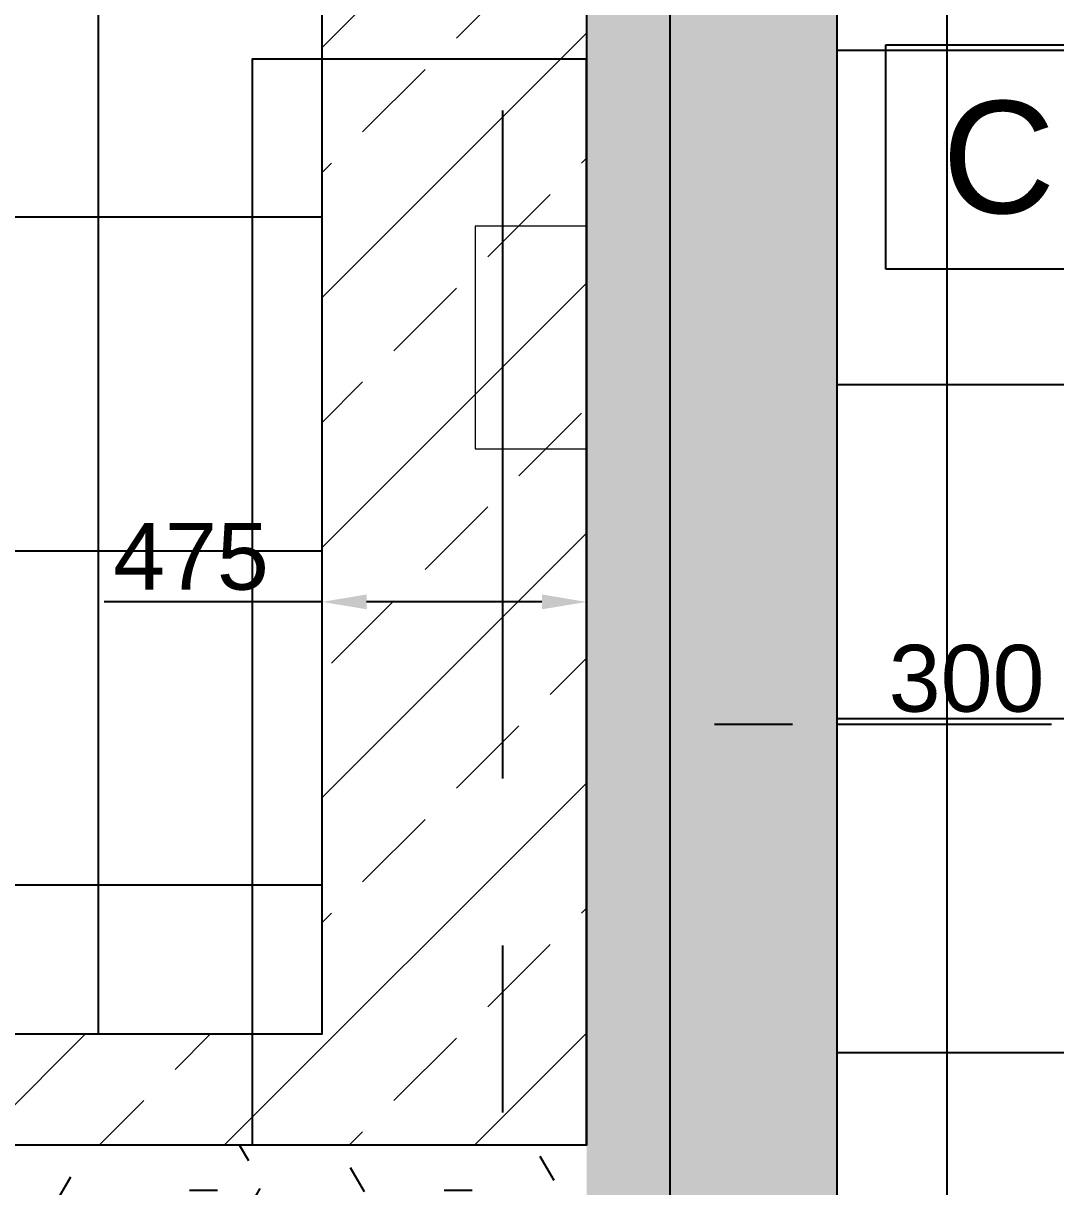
# Model space of a CAD drawing. Header units: millimetres. Extents: x -92759 to 184353, y -15225 to 86714.
# Drawn here: x -61394 to -59541, y 64167 to 66256 of the extents above; entities that cross this region are included whole.
import ezdxf

# ---------------------------------------------------------------- set-up
doc = ezdxf.new("R2010")
doc.units = ezdxf.units.MM
doc.linetypes.add('IDA - Grid Line', pattern=[2100, 1200, -300, 300, -300])
doc.layers.get('Defpoints').update_dxf_attribs({"color": 8})
for name, color, linetype in [('0-1', 9, 'Continuous'), ('A-_WALL----_H-1', 9, 'Continuous'), ('A-_WALLPRTN_E', 8, 'Continuous'), ('A-PATT-CONC', 8, 'Continuous'), ('AAG_Dimension', 7, 'Continuous'), ('HF', 7, 'Continuous'), ('HF Text', 7, 'Continuous'), ('HFI 02', 7, 'Continuous'), ('M-ACMV_FCU', 5, 'Continuous')]:
    doc.layers.add(name, color=color, linetype=linetype)
for name, color, linetype, true_color in [('1599_FURN_RHH_BLK8 _NEW__1ST STY_dwg _2_-1', 7, 'Continuous', 0xaaaaaa), ('A-_FURN--4', 7, 'Continuous', 0xaaaaaa), ('S-_ANOTGRID_E-1', 9, 'IDA - Grid Line', 0x808080)]:
    doc.layers.add(name, color=color, linetype=linetype, true_color=true_color)
for name, color, linetype, lineweight in [('HFI 9MM FPB', 94, 'Continuous', 5), ('M-ACMV_Control Panel', 7, 'Continuous', 25), ('M-ACMV_CP_ HL', 7, 'Continuous', 20)]:
    doc.layers.add(name, color=color, linetype=linetype, lineweight=lineweight)
doc.styles.add('Arial', font='arial.ttf')
doc.styles.add('Arial_4', font='arial.ttf', dxfattribs={"height": 1.8})
doc.styles.get("Standard").update_dxf_attribs({"font": 'arial.ttf'})
doc.dimstyles.get("Standard").update_dxf_attribs({"dimtxt": 0.18, "dimasz": 0.18, "dimexe": 0.18, "dimexo": 0.0625, "dimgap": 0.09, "dimtad": 0, "dimtih": 1, "dimtoh": 1, "dimdec": 4, "dimzin": 0, "dimdsep": 46, "dimtxsty": 'Standard', "dimcen": 0.09, "dimadec": 0, "dimazin": 0, "dimtfac": 1, "dimtdec": 4, "dimtofl": 0, "dimtmove": 0, "dimatfit": 3, "dimfxl": 1, "dimtolj": 1, "dimtzin": 0, "dimarcsym": 0})
pattern_1 = [(0, (-11870.95, 40538.29), (609.6, 152.4), [50.292, -406.908, 50.292, -406.908, -2438.4]), (0, (-11870.95, 40538.29), (609.6, 152.4), [-914.4, 50.292, -864.108, 50.292, -406.908, -1066.8]), (0, (-11870.95, 40538.29), (609.6, 152.4), [-2286, 50.292, -254.508, 50.292, -711.708]), (120, (-11642.35, 40614.49), (-436.7823, 451.7291), [50.292, -406.908, 50.292, -406.908, -2438.4]), (120, (-11642.35, 40614.49), (-436.7823, 451.7291), [-914.4, 50.292, -864.108, 50.292, -406.908, -1066.8]), (120, (-11642.35, 40614.49), (-436.7823, 451.7291), [-2286, 50.292, -254.508, 50.292, -711.708]), (240, (-11566.15, 40919.29), (-172.8177, -604.1291), [50.292, -406.908, 50.292, -406.908, -2438.4]), (240, (-11566.15, 40919.29), (-172.8177, -604.1291), [-914.4, 50.292, -864.108, 50.292, -406.908, -1066.8]), (240, (-11566.15, 40919.29), (-172.8177, -604.1291), [-2286, 50.292, -254.508, 50.292, -711.708])]

# ---------------------------------------------------------------- blocks, each defined once
blk = doc.blocks.new('1599_FURN_RHH_BLK8 _NEW__1ST STY_dwg _2_-10346281-BLK8_RHH_1ST STOREY PLAN')
at = {"layer": 'A-_FURN--4', "flags": 128}
blk.add_lwpolyline([(-25505.1, -15099.1), (-24905.1, -15099.1), (-24905.1, -13149.1), (-25505.1, -13149.1)], close=True, dxfattribs=at)
blk = doc.blocks.new('A$Cb2bf8f38')
at = {"layer": 'A-_WALL----_H-1'}
h = blk.add_hatch(dxfattribs=at)
h.set_pattern_fill('FP_1', color=256, style=0, pattern_type=2)
h.set_pattern_definition(pattern_1)
h.paths.add_polyline_path([(-17450, 22700), (-17300, 22700), (-17300, 22900.7), (-17450, 22900.7), (-17450, 22850)])
h.paths.add_polyline_path([(-17437.1, 24000.7), (-17300, 24000.7), (-17300, 25343.7), (-17450, 25343.7), (-17450, 24000.7)])
h.paths.add_polyline_path([(-17300, 26443.7), (-17300, 26800), (-17450, 26800), (-17450, 26443.7), (-17375, 26443.7)])
h.paths.add_polyline_path([(-17375, 28400), (-17300, 28400), (-17300, 28500), (-17450, 28500), (-17450, 28400), (-17437.1, 28400)])
h.paths.add_polyline_path([(-17391.7, 29100), (-17300, 29100), (-17300, 34000), (-17450, 34000), (-17450, 29100), (-17437.1, 29100)])
h.paths.add_polyline_path([(-17450, 35600), (-17300, 35600), (-17300, 37500), (-17450, 37500)])
h = blk.add_hatch(dxfattribs=at)
h.set_pattern_fill('FP_1', color=256, style=0, pattern_type=2)
h.set_pattern_definition(pattern_1)
h.paths.add_polyline_path([(-23050, 31550), (-17450, 31550), (-17450, 31700), (-27950, 31700), (-27950, 31550), (-23200, 31550)])
h.paths.add_polyline_path([(-28100, 31550), (-28100, 31700), (-30400, 31700), (-30400, 31550), (-29875.1, 31550)])
at = {"layer": 'A-_WALLPRTN_E'}
for p, q in [((-17450, 34000), (-17450, 31700)), ((-17300, 29100), (-17300, 34000)), ((-17450, 31700), (-27950, 31700))]:
    blk.add_line(p, q, dxfattribs=at)
at = {"layer": 'S-_ANOTGRID_E-1'}
blk.add_line((-17600, -20141.4), (-17600, 53272.8), dxfattribs=at)
at = {"layer": '1599_FURN_RHH_BLK8 _NEW__1ST STY_dwg _2_-1'}
blk.add_blockref('1599_FURN_RHH_BLK8 _NEW__1ST STY_dwg _2_-10346281-BLK8_RHH_1ST STOREY PLAN', (7455.1, 46800), dxfattribs=at)
blk = doc.blocks.new('*D595')
at = {"layer": 'AAG_Dimension', "color": 0, "lineweight": -2, "transparency": 16777216}
for p, q in [((-5429.1, 491779.2), (-5429.1, 491918.5)), ((-5349.1, 491918.3), (-5209, 491918.3)), ((-5129, 491779.2), (-5129, 491918.5)), ((-5129, 491918.3), (-4744.4, 491918.3))]:
    blk.add_line(p, q, dxfattribs=at)
at = {"layer": 'AAG_Dimension', "color": 0, "transparency": 16777216}
for points in [[(-5349.1, 491931.6), (-5349.1, 491904.9), (-5429.1, 491918.3)], [(-5209, 491931.6), (-5209, 491904.9), (-5129, 491918.3)]]:
    blk.add_solid(points, dxfattribs=at)
at = {"layer": 'Defpoints', "color": 0, "transparency": 16777216}
for p in [(-5129, 491918.3), (-5429.1, 491779.1), (-5129, 491779.1)]:
    blk.add_point(p, dxfattribs=at)
at = {"layer": 'AAG_Dimension', "color": 152, "true_color": 0x2776bb, "transparency": 16777216, "insert": (-4896.7, 491999.6), "char_height": 120, "attachment_point": 5, "style": 'Arial'}
blk.add_mtext('\\A1;300', dxfattribs=at)
blk = doc.blocks.new('*D578')
at = {"layer": 'Defpoints', "color": 0, "transparency": 16777216}
for p in [(-6053.8, 492137.6), (-6053.8, 492137.6), (-5579, 492137.6)]:
    blk.add_point(p, dxfattribs=at)
at = {"layer": 'HFI 02', "color": 0, "lineweight": -2, "transparency": 16777216}
for p, q in [((-6053.8, 492137.6), (-6444.7, 492137.6)), ((-6053.8, 492137.7), (-6053.8, 492137.8)), ((-5659, 492137.6), (-5973.8, 492137.6)), ((-5579, 492137.7), (-5579, 492137.8))]:
    blk.add_line(p, q, dxfattribs=at)
at = {"layer": 'HFI 02', "color": 0, "transparency": 16777216}
for points in [[(-5973.8, 492151), (-5973.8, 492124.3), (-6053.8, 492137.6)], [(-5659, 492151), (-5659, 492124.3), (-5579, 492137.6)]]:
    blk.add_solid(points, dxfattribs=at)
at = {"layer": 'HFI 02', "color": 152, "true_color": 0x2776bb, "transparency": 16777216, "insert": (-6289.2, 492218.7), "char_height": 120, "attachment_point": 5, "style": 'Arial'}
blk.add_mtext('\\A1;475', dxfattribs=at)
blk = doc.blocks.new('A$Ce886c8c0')
at = {"layer": 'M-ACMV_Control Panel', "lineweight": 5}
blk.add_lwpolyline([(200, -200), (200, 200), (0, 200), (0, -200)], close=True, dxfattribs=at)
blk.add_solid([(0, -200), (200, -200), (200, 200), (0, -200)], dxfattribs=at)
blk = doc.blocks.new('ACMV_B8L1_R9')
at = {"layer": 'M-ACMV_CP_ HL', "lineweight": 5, "rotation": 179.9999999999999}
blk.add_blockref('A$Ce886c8c0', (229420, -44262.8), dxfattribs=at)
blk = doc.blocks.new('RCP_B8L1')
at = {"layer": 'A-PATT-CONC'}
h = blk.add_hatch(dxfattribs=at)
h.set_pattern_fill('ANSI37', color=256, scale=189, angle=45)
h.set_pattern_definition([(90, (-3329.05, 499461.7), (-600.075, 0), []), (180, (-3329.05, 499461.7), (-6e-14, -600.075), [])])
h.paths.add_polyline_path([(-5129.04966, 499461.70958), (-3329.04966, 499461.70958), (-3329.04966, 465261.70958), (-5129.04966, 465261.70958), (-5129.04966, 497661.70958)])
h = blk.add_hatch(dxfattribs=at)
h.set_pattern_fill('ANSI37', color=256, scale=189, angle=45)
h.set_pattern_definition([(90, (-15653.8, 491361.7), (-600.075, 0), []), (180, (-15653.8, 491361.7), (-6e-14, -600.075), [])])
h.paths.add_polyline_path([(-18053.79524, 496761.70958), (-18053.79524, 493761.70958), (-15653.79524, 493761.70958), (-15653.79524, 491361.70958), (-6053.79525, 491361.70958), (-6053.79525, 496761.70958)])
at = {"layer": 'HFI 9MM FPB'}
h = blk.add_hatch(dxfattribs=at)
h.set_pattern_fill('ANSI33', color=256, scale=50)
h.set_pattern_definition([(45, (-300000, 500000), (-224.5064, 224.5064), []), (45, (-299775.5, 500000), (-224.5064, 224.5064), [158.75, -79.375])])
h.paths.add_polyline_path([(-5429.05312, 464761.70958), (-5429.05312, 497561.70958), (-6479.04966, 497561.70958), (-6479.04966, 499961.70958), (-3029.04966, 499961.70958), (-3029.05312, 482711.70958), (-2429.04966, 482711.70958), (-2429.04966, 481511.70958), (-3029.04966, 481511.70958), (-3029.04966, 475336.70967), (-2679.04966, 475336.70967), (-2679.04966, 464761.70958)])
h.paths.add_polyline_path([(-5129.04966, 499461.70958), (-3329.04966, 499461.70958), (-3329.04966, 465261.70958), (-5129.04966, 465261.70958), (-5129.04966, 497661.70958)], flags=16)
h = blk.add_hatch(dxfattribs=at)
h.set_pattern_fill('ANSI33', color=256, scale=50)
h.paths.add_polyline_path([(-18053.79524, 496761.70958), (-18053.79524, 493761.70958), (-15653.79524, 493761.70958), (-15653.79524, 491361.70958), (-6053.79525, 491361.70958), (-6053.79525, 496761.70958)], flags=16)
h.paths.add_polyline_path([(-18529.04966, 497362.6459), (-16229.04966, 497362.6459), (-16229.04966, 496961.70958), (-15629.04966, 496961.70958), (-15629.04966, 497362.6459), (-6029.04966, 497362.6459), (-6029.04966, 496961.70958), (-5579.04966, 496961.70958), (-5579.04966, 491161.70958), (-16079.04966, 491161.70958), (-16079.04966, 493511.70958), (-18529.04966, 493511.70958)])
at = {"layer": 'HF'}
for points in [[(-5429.05312, 464761.70958), (-5429.05312, 497561.70958), (-6479.04966, 497561.70958), (-6479.04966, 499961.70958), (-3029.04966, 499961.70958), (-3029.05312, 482711.70958), (-2429.04966, 482711.70958), (-2429.04966, 481511.70958), (-3029.04966, 481511.70958), (-3029.04966, 475336.70967), (-2679.04966, 475336.70967), (-2679.04966, 464761.70958)], [(-5129.04966, 499461.70958), (-3329.04966, 499461.70958), (-3329.04966, 465261.70958), (-5129.04966, 465261.70958), (-5129.04966, 497661.70958)], [(-18529.04966, 497362.6459), (-16229.04966, 497362.6459), (-16229.04966, 496961.70958), (-15629.04966, 496961.70958), (-15629.04966, 497362.6459), (-6029.04966, 497362.6459), (-6029.04966, 496961.70958), (-5579.04966, 496961.70958), (-5579.04966, 491161.70958), (-16079.04966, 491161.70958), (-16079.04966, 493511.70958), (-18529.04966, 493511.70958)]]:
    blk.add_lwpolyline(points, close=True, dxfattribs=at)
at = {"layer": 'HFI 02'}
blk.add_lwpolyline([(-18053.79524, 496761.70958), (-18053.79524, 493761.70958), (-15653.79524, 493761.70958), (-15653.79524, 491361.70958), (-6053.79525, 491361.70958), (-6053.79525, 496761.70958)], close=True, dxfattribs=at)
at = {"layer": 'HF Text', "insert": (-4940.75409, 493037.23679), "char_height": 201.462343, "width": 1263.3462081, "attachment_point": 1, "style": 'Arial_4', "bg_fill": 16, "box_fill_scale": 1.5, "bg_fill_color": 256, "bg_fill_transparency": 0}
blk.add_mtext('CH= 3500', dxfattribs=at)
at = {"layer": 'AAG_Dimension'}
dim = blk.add_linear_dim(base=(-5129.04966, 491918.27215), p1=(-5429.05312, 491779.11652), p2=(-5129.04966, 491779.11652), dimstyle='Standard', dxfattribs=at)
dim.commit()
dim.dimension.update_dxf_attribs({"geometry": '*D595', "text_midpoint": (-4896.73042, 491999.58183)})
at = {"layer": 'HFI 02'}
dim = blk.add_linear_dim(base=(-6053.79525, 492137.6459), p1=(-5579.04966, 492137.6459), p2=(-6053.79525, 492137.6459), dimstyle='Standard', dxfattribs=at)
dim.commit()
dim.dimension.update_dxf_attribs({"geometry": '*D578', "text_midpoint": (-6289.22499, 492137.6459), "dimtype": 128})

msp = doc.modelspace()

# ---------------------------------------------------------------- block references
at = {"layer": '0-1'}
msp.add_blockref('A$Cb2bf8f38', (-42933, 32541.2), dxfattribs=at)

# ---------------------------------------------------------------- next in the draw order: block references
at = {"layer": 'A-PATT-CONC', "color": 152, "true_color": 0x2776bb}
msp.add_blockref('RCP_B8L1', (-54804, -426920.5), dxfattribs=at)

# ---------------------------------------------------------------- next in the draw order: block references
at = {"layer": 'M-ACMV_FCU', "color": 5}
msp.add_blockref('ACMV_B8L1_R9', (-289803, 109954.6), dxfattribs=at)

doc.saveas('drawing.dxf')
